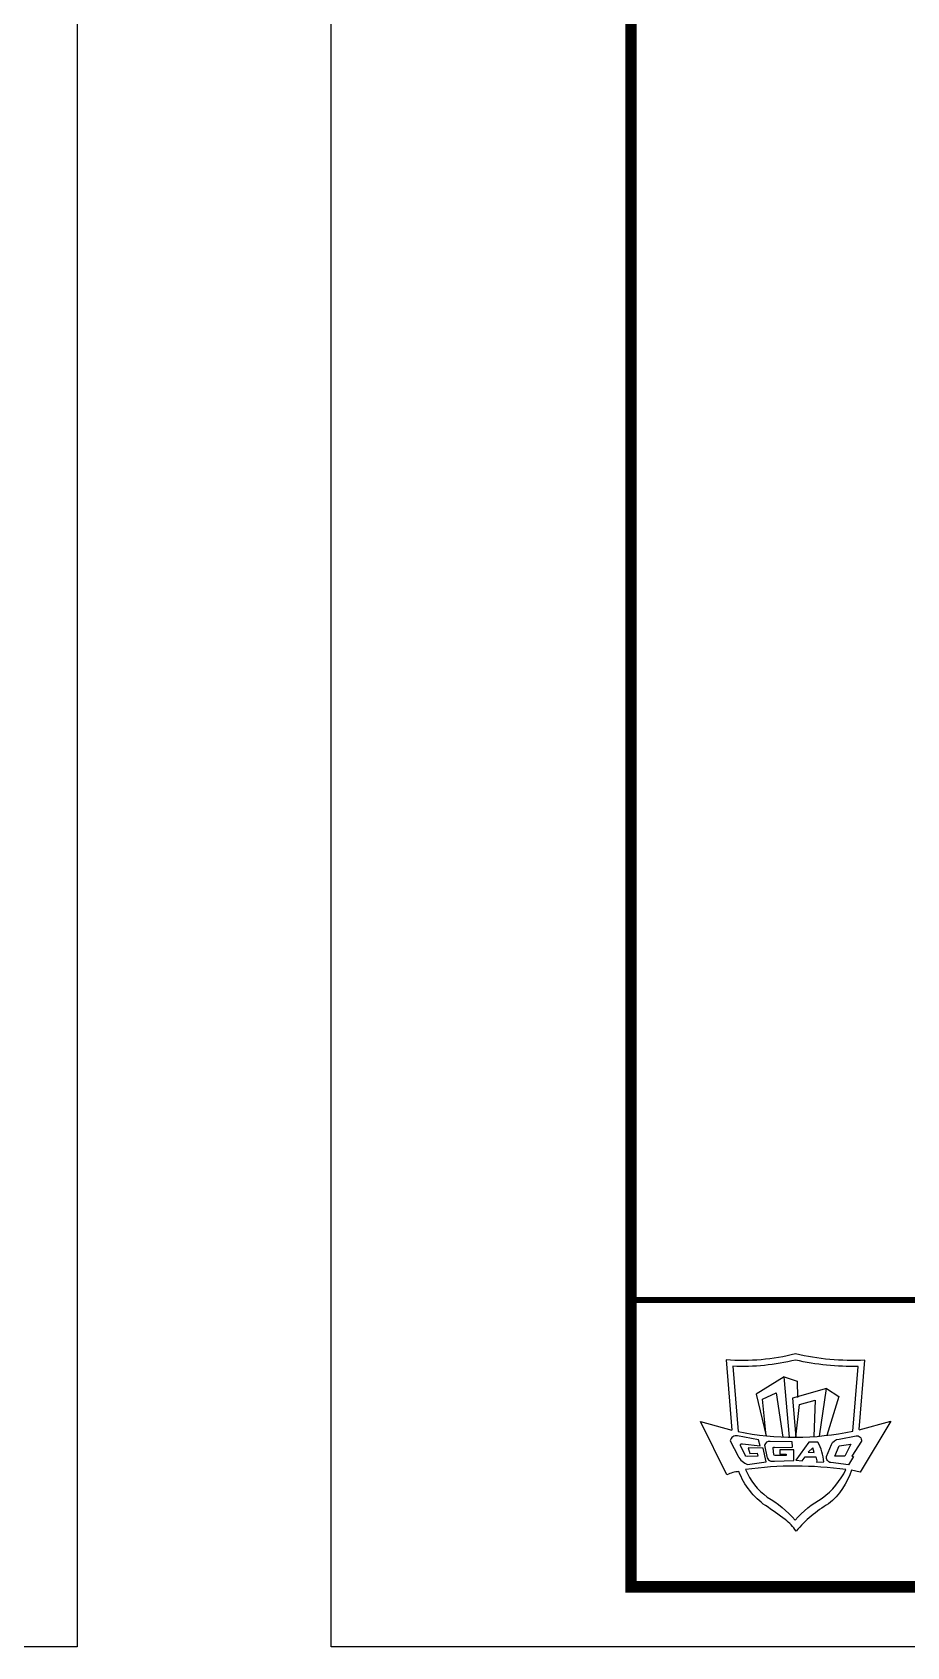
# Model space of a CAD drawing. Extents: x -149393 to 1177518, y -366685 to 296590.
# Drawn here: x 894917 to 915555, y 212582 to 250683 of the extents above; entities that cross this region are included whole.
import ezdxf

# ---------------------------------------------------------------- set-up
doc = ezdxf.new("R2010")
doc.units = 0
doc.header["$LTSCALE"] = 1000
doc.header["$MEASUREMENT"] = 0
doc.layers.get('0').update_dxf_attribs({"linetype": 'CONTINUOUS'})
doc.layers.add('LAYER6', color=6, linetype='CONTINUOUS')
doc.layers.add('PUB_TITLE', color=253, linetype='CONTINUOUS')

# ---------------------------------------------------------------- blocks, each defined once
blk = doc.blocks.new('sdfs')
for p, q in [((-71908384, -77525171), (-71908178, -77525115)), ((-71908178, -77525115), (-71908377, -77525447)), ((-71908377, -77525447), (-71908433, -77525434))]:
    blk.add_line(p, q)
for points in [[(-71908384, -77525170), (-71908347, -77524719, -0.070191), (-71908797, -77524678, -0.081286), (-71909248, -77524717), (-71909212, -77525174)], [(-71908424, -77525180), (-71908390, -77524760, -0.06194), (-71908797, -77524718, -0.071571), (-71909205, -77524759), (-71909171, -77525183)], [(-71908793, -77525830, 0.079164), (-71908864, -77525756, 0.017587), (-71908992, -77525665, -0.151333), (-71909165, -77525443, 0.091265), (-71909243, -77525465), (-71909414, -77525118), (-71909212, -77525174)], [(-71909037, -77525238), (-71909174, -77525211, 0.425242), (-71909222, -77525244), (-71909170, -77525344, 0.188834), (-71909109, -77525397), (-71908987, -77525380), (-71909008, -77525292), (-71909104, -77525290), (-71909094, -77525325), (-71909046, -77525324), (-71909042, -77525343), (-71909112, -77525346, -0.388908), (-71909124, -77525336), (-71909154, -77525273, -0.729743), (-71909143, -77525263), (-71909027, -77525275), (-71909037, -77525238)], [(-71909171, -77525183, 0.104147), (-71908424, -77525180)], [(-71908817, -77525283), (-71908818, -77525251), (-71908963, -77525247, 0.31675), (-71908999, -77525271), (-71908984, -77525345, 0.454249), (-71908933, -77525375, -0.216798)], [(-71908652, -77525253), (-71908710, -77525252), (-71908795, -77525369), (-71908754, -77525374), (-71908734, -77525348), (-71908665, -77525347, -0.146125), (-71908660, -77525382), (-71908614, -77525381, 0.11925), (-71908652, -77525253, 1.231758)], [(-71908430, -77525343), (-71908419, -77525346), (-71908452, -77525400), (-71908567, -77525385, -0.420793), (-71908596, -77525346), (-71908564, -77525268, -0.289513), (-71908514, -77525232), (-71908403, -77525211, -0.54216), (-71908369, -77525246), (-71908430, -77525343)], [(-71908933, -77525375), (-71908809, -77525371), (-71908809, -77525301), (-71908899, -77525301), (-71908899, -77525330), (-71908857, -77525330), (-71908857, -77525340), (-71908930, -77525340, -0.296815), (-71908939, -77525333), (-71908943, -77525291, -0.684505), (-71908932, -77525286), (-71908817, -77525284)], [(-71908469, -77525431, 0.068635), (-71909122, -77525430, 0.14553), (-71908981, -77525609, -0.078816), (-71908799, -77525759, -0.096853), (-71908623, -77525617, 0.115375), (-71908469, -77525431, -1.236528)], [(-71908433, -77525434, -0.143259), (-71908582, -77525653, 0.08357), (-71908793, -77525830, -1.288368)]]:
    blk.add_lwpolyline(points, format="xyb")
for points in [[(-71908871, -77524827), (-71909053, -77524941), (-71908989, -77525211), (-71909011, -77524972), (-71908922, -77524931), (-71908880, -77525219)], [(-71908837, -77525220), (-71908871, -77524827), (-71908786, -77524856), (-71908785, -77524962)], [(-71908595, -77524903), (-71908817, -77524966), (-71908796, -77525220), (-71908771, -77525007), (-71908669, -77524980), (-71908678, -77525216)], [(-71908642, -77525213), (-71908595, -77524903), (-71908516, -77524956), (-71908594, -77525208)], [(-71908685, -77525288), (-71908714, -77525318), (-71908675, -77525320), (-71908685, -77525288)], [(-71908438, -77525266), (-71908477, -77525343), (-71908542, -77525343), (-71908514, -77525276), (-71908438, -77525266)]]:
    blk.add_lwpolyline(points)

msp = doc.modelspace()

# ---------------------------------------------------------------- linework, layer by layer
at = {"layer": 'PUB_TITLE'}
for points in [[(777174.8, 296590.3), (895974.8, 296590.3), (895974.8, 212581.7), (777174.8, 212581.7)], [(901975.2, 296590.3), (1020775.2, 296590.3), (1020775.2, 212581.7), (901975.2, 212581.7)]]:
    msp.add_lwpolyline(points, close=True, dxfattribs=at)
at = {"layer": 'PUB_TITLE', "const_width": 270.7}
msp.add_lwpolyline([(909046.7, 295176), (1019361, 295176), (1019361, 213996), (909046.7, 213996), (909046.7, 295176)], close=True, dxfattribs=at)
at = {"layer": 'PUB_TITLE', "const_width": 135.4}
msp.add_lwpolyline([(909046.7, 220764.4), (1019361, 220764.4)], dxfattribs=at)

# ---------------------------------------------------------------- block references
at = {"layer": 'LAYER6', "xscale": 3.629170266329311, "yscale": 3.629170266329311, "zscale": 3.629170266329311}
msp.add_blockref('sdfs', (261882199.3, 281569749.3), dxfattribs=at)

doc.saveas('drawing.dxf')
